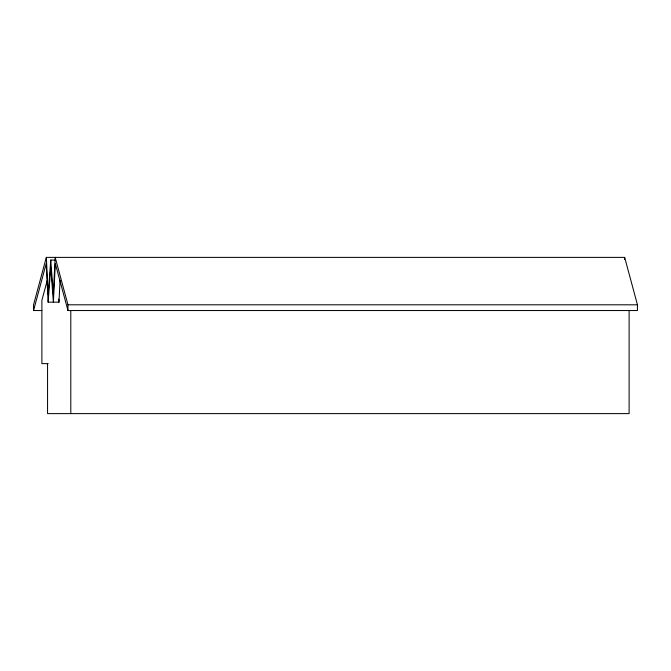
<?xml version="1.0" encoding="UTF-8"?>
<svg xmlns="http://www.w3.org/2000/svg" width="671" height="671" viewBox="0 0 671 671"><rect width="100%" height="100%" fill="white"/><g stroke="black" fill="none" stroke-linecap="round" stroke-linejoin="round"><path stroke-width="1.01" d="M41.921 310.539L33.55 310.539L46.198 263.602L48.136 302.168L58.964 302.168L60.063 280.277M624.567 259.442L624.667 257.387L46.333 257.387L33.55 304.802L33.55 310.539M54.947 260.063L50.761 260.063L48.186 294.343L46.333 257.387M48.136 302.168L50.761 267.259L53.378 302.168L55.316 263.602L67.964 310.539L637.45 310.539L637.45 304.802L624.667 257.387M47.238 280.47L41.887 300.306L41.887 363.64L48.178 363.64M50.761 260.063L53.328 294.343L55.19 257.387L67.964 304.802L637.45 304.802M58.729 299.09L58.964 302.168M629.113 310.707L629.113 413.613L47.557 413.613L47.557 363.64M70.791 310.707L70.791 413.613M67.964 304.802L67.964 310.539"/></g></svg>
